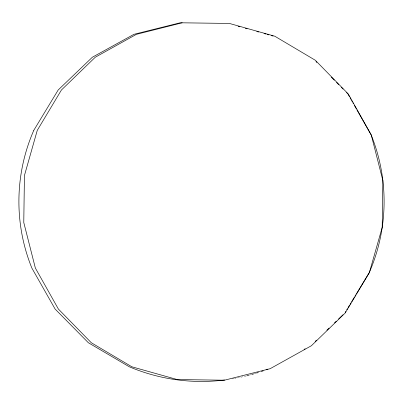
<?xml version="1.0" encoding="UTF-8"?>
<svg xmlns="http://www.w3.org/2000/svg" width="403" height="403" viewBox="0 0 403 403"><rect width="100%" height="100%" fill="white"/><g stroke="black" fill="none" stroke-linecap="round" stroke-linejoin="round"><path stroke-width="0.3" stroke-dasharray="2.02 1.51" d="M256.036 373.228A185.068 185.068 0 0 1 253.618 373.954M251.19 374.649A185.068 185.068 0 0 1 249.361 375.148M246.304 375.939A185.068 185.068 0 0 1 234.586 378.462M233.967 378.573A185.068 185.068 0 0 1 232.108 378.896"/><path stroke-width="0.6" d="M33.781 130.345L58.183 89.995L92.352 57.241L133.962 34.315L180.171 22.79L229.388 23.439L274.796 36.22L315.332 60.269L348.237 93.944L371.269 134.945L382.85 180.484L382.195 227.453L369.355 272.655L345.195 313.005L311.368 345.759L270.176 368.685L224.426 380.21L177.239 379.561L131.831 366.78L91.295 342.731L58.39 309.056L35.358 268.055L23.777 222.516L24.432 175.547L37.272 130.345L61.432 89.995L95.259 57.241L136.451 34.315L182.201 22.79M345.139 312.471L345.789 311.393M346.766 309.781L347.416 308.703M348.071 307.625L349.371 305.474M350.021 304.396L350.998 302.784M351.648 301.706L354.252 297.404M354.902 296.326L355.879 294.714M356.529 293.636L369.219 272.655M315.141 341.452L316.491 340.157M326.833 330.243L329.08 328.092M334.475 322.919L336.273 321.196M338.52 319.04L343.018 314.733M304.074 349.381L305.172 348.776M238.097 26.296L239.906 26.8M245.336 28.316L247.15 28.82M256.807 31.51L258.615 32.018M264.046 33.53L265.859 34.033M267.068 34.371L268.877 34.875M271.29 35.55L273.103 36.053M315.967 61.599L316.839 62.485M331.271 77.104L334.334 80.207M336.52 82.424L338.706 84.64M341.331 87.295L343.079 89.068M346.58 92.614L347.451 93.501M347.89 93.944L349.441 96.675M350.061 97.768L350.993 99.41M351.612 100.503L352.232 101.596M352.852 102.689L353.471 103.783M354.403 105.425L356.262 108.704M356.882 109.797L371.153 134.945A177.552 177.552 0 0 1 369.465 272.085M267.879 369.133A185.068 185.068 0 0 1 266.131 369.793M263.189 370.861A185.068 185.068 0 0 1 261.416 371.475M258.434 372.468A185.068 185.068 0 0 1 256.635 373.042M253.618 373.954A185.068 185.068 0 0 1 251.799 374.478M248.752 375.309A185.068 185.068 0 0 1 246.918 375.787M224.683 379.989A185.068 185.068 0 0 1 129.292 366.78L88.348 342.731L55.11 309.056L31.847 268.055A177.552 177.552 0 0 1 33.787 130.345"/></g></svg>
